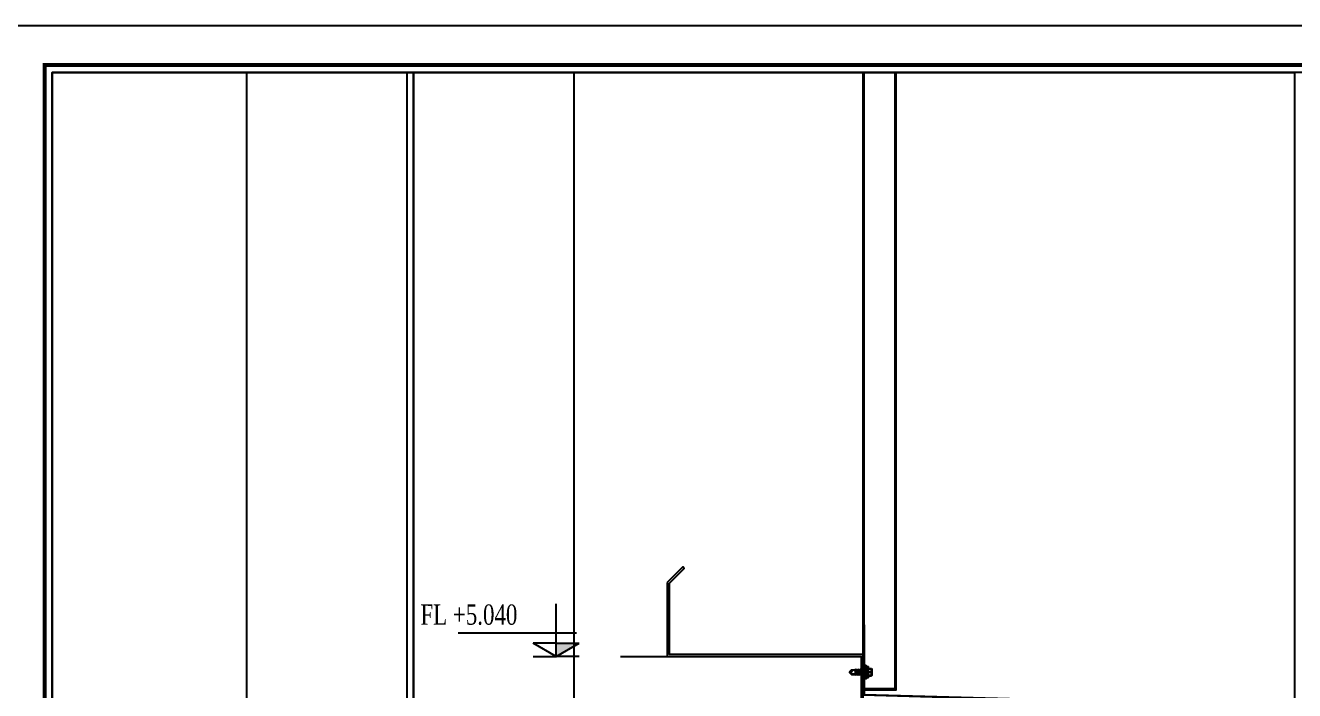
# Model space of a CAD drawing. Header units: inches. Extents: x 315041 to 662841, y -45540 to -35018.
# Drawn here: x 333179.6 to 333470.4, y -37371.4 to -37218.9 of the extents above; entities that cross this region are included whole.
import ezdxf

# ---------------------------------------------------------------- set-up
doc = ezdxf.new("R2010")
doc.units = ezdxf.units.IN
doc.header["$MEASUREMENT"] = 0
doc.linetypes.add('CENTER2', pattern=[28.575, 19.05, -3.175, 3.175, -3.175])
for name, color, linetype in [('2', 2, 'Continuous'), ('250', 250, 'Continuous'), ('3', 3, 'Continuous'), ('7', 7, 'Continuous'), ('8', 8, 'Continuous'), ('BAO KHUNG', 31, 'Continuous'), ('flashing', 6, 'Continuous'), ('STRUCTURE', 1, 'Continuous')]:
    doc.layers.add(name, color=color, linetype=linetype)
doc.styles.add('vntimeh.shx', font='vntimeh.shx', dxfattribs={"width": 0.8, "bigfont": 'bigfont.shx'})

# ---------------------------------------------------------------- blocks, each defined once
blk = doc.blocks.new('A$C75D82031')
at = {"layer": '2', "color": 157, "linetype": 'Continuous'}
blk.add_lwpolyline([(0, 420), (594, 420), (594, 0), (0, 0)], close=True, dxfattribs=at)
at = {"layer": '7', "color": 147, "linetype": 'Continuous'}
blk.add_lwpolyline([(12.33, 57.61), (581.67, 57.61), (581.67, 409.19), (12.33, 409.19)], close=True, dxfattribs=at)
at = {"layer": 'BAO KHUNG', "color": 167, "linetype": 'Continuous', "const_width": 0.871}
blk.add_lwpolyline([(10.59, 9.07), (583.41, 9.07), (583.41, 410.93), (10.59, 410.93)], close=True, dxfattribs=at)
blk = doc.blocks.new('Short_Self_drilling')
at = {"layer": 'STRUCTURE', "color": 1, "linetype": 'Continuous'}
for p, q in [((6.4, 1.7), (-6.4, 1.7)), ((5.1, 3.8), (-5.1, 3.8)), ((-2.6, 2.9), (-5.1, 2.9)), ((-3.4, 3.8), (-3.4, 6.8)), ((3, 7.2), (-3, 7.2)), ((2.6, 2.9), (-2.6, 2.9)), ((-2.1, 2.8), (-2.1, 2.9)), ((6.3, 0), (0, 0)), ((2.2, 2.8), (2.2, 2.9)), ((2.2, -0.5), (2.2, 0)), ((5.1, 2.9), (2.6, 2.9)), ((3.4, 3.8), (3.4, 6.8)), ((3, -1.2), (-2.7, -0.2)), ((3, -2.7), (-2.7, -1.8)), ((3, -4.2), (-2.7, -3.3)), ((3, -5.8), (-2.7, -4.8)), ((3, -7.3), (-2.7, -6.3)), ((-1.9, -8), (-2.7, -7.9)), ((-2.1, -1.4), (-2.1, -0.9)), ((-2.1, -2.9), (-2.1, -2.4)), ((-2.1, -4.4), (-2.1, -3.9)), ((-2.1, -6), (-2.1, -5.4)), ((-2.1, -7.5), (-2.1, -7)), ((-2.1, -12.3), (-2.1, -8.5)), ((3, -8.8), (-1.1, -8.1)), ((2.1, -12.3), (2.1, -9.1)), ((2.2, -2), (2.2, -1.5)), ((2.2, -3.6), (2.2, -3)), ((2.2, -5.1), (2.2, -4.6)), ((2.2, -6.6), (2.2, -6.1)), ((2.2, -8.1), (2.2, -7.6))]:
    blk.add_line(p, q, dxfattribs=at)
blk.add_lwpolyline([(6.4, 1.3), (6.4, 1.7), (2.1, 2.8), (-2.1, 2.8), (-6.4, 1.7), (-6.4, 1.3)], close=True, dxfattribs=at)
for points in [[(-6.4, 1.3, -0.088869), (-6.3, 0), (0, 0)], [(-0.1, 3.8), (-0.3, 6.2, 0.338878), (-3.1, 6.2), (-3.3, 3.8)], [(3.3, 3.8), (3.1, 6.2, 0.338878), (0.3, 6.2), (0.1, 3.8)], [(-0.1, -14), (-1, -12.2, -0.148657), (-1.4, -11.2), (-2, -7.7, -0.815006), (-1.2, -7.8, 0.150833), (-0.8, -8.7)], [(2.1, -12.3), (1.7, -11.7, 0.52242), (0.9, -11.7), (-0.2, -14.2)], [(2.1, -12.3), (0.2, -14.2, -0.333596), (-0.2, -14.2), (-2.1, -12.3)]]:
    blk.add_lwpolyline(points, format="xyb", dxfattribs=at)
for points in [[(3, -1.2), (2.2, -1.5), (-2.1, -0.8), (-2.7, -0.2), (-2.4, 0)], [(3, -2.7), (2.2, -3), (-2.1, -2.4), (-2.7, -1.8), (-2.1, -1.4), (2.2, -2), (3, -2.7)], [(3, -4.2), (2.2, -4.6), (-2.1, -3.9), (-2.7, -3.3), (-2.1, -2.9), (2.2, -3.6), (3, -4.2)], [(3, -5.8), (2.2, -6.1), (-2.1, -5.4), (-2.7, -4.8), (-2.1, -4.4), (2.2, -5.1), (3, -5.8)], [(3, -7.3), (2.2, -7.6), (-2.1, -7), (-2.7, -6.3), (-2.1, -6), (2.2, -6.6), (3, -7.3)], [(-1.8, -8.5), (-2.1, -8.5), (-2.7, -7.9), (-2.1, -7.5), (-1.8, -7.5)], [(-1.3, -7.6), (2.2, -8.1), (3, -8.8)], [(-1.2, 0), (2.2, -0.5), (3, -1.2)], [(3, -8.8), (2.2, -9.1), (-0.8, -8.7)]]:
    blk.add_lwpolyline(points, dxfattribs=at)
for centre, radius, start, end in [((-5, 3.3), 0.455, 109.7949, 250.2674), ((-3, 6.8), 0.429, 90.0311, 180.0311), ((3, 6.8), 0.429, 0.0311, 90.0311), ((5.1, 3.3), 0.435, 279.7276, 80.3347), ((10, 0.2), 3.74, 162.2963, 182.6103)]:
    blk.add_arc(centre, radius, start, end, dxfattribs=at)
blk = doc.blocks.new('cos')
at = {"color": 8}
for p, q in [((0, 0), (0, 7.82)), ((0, 1.99), (-3.39, 1.99)), ((0, 0), (-3.39, 1.99)), ((-3, 3.49), (14.52, 3.49)), ((0, 1.99), (3.39, 1.99)), ((0, 0), (3.39, 1.99))]:
    blk.add_line(p, q, dxfattribs=at)
at = {"color": 4}
for p in [(-3.39, 0), (3.39, 0)]:
    blk.add_line(p, (0, 0), dxfattribs=at)
at = {"color": 8}
blk.add_solid([(0, 0), (-3.39, 1.99), (0, 1.99)], dxfattribs=at)
at = {"layer": '3', "color": 3, "style": 'vntimeh.shx', "width": 0.75}
blk.add_attdef('DSD', (1.32, 4.73), '', height=3, dxfattribs=at)

msp = doc.modelspace()

# ---------------------------------------------------------------- linework, layer by layer
at = {"color": 8, "linetype": 'CENTER2'}
msp.add_line((333315.936, -37363.5634), (333331.4056, -37363.5634), dxfattribs=at)
at = {"color": 8}
for points in [[(333185.7734, -37229.7343), (333470.4423, -37229.7343), (333470.4423, -37581.3141), (333185.7734, -37581.3141)], [(333267.079, -37229.7343), (333268.579, -37229.7343), (333268.579, -37581.3141), (333267.079, -37581.3141)]]:
    msp.add_lwpolyline(points, close=True, dxfattribs=at)
at = {"color": 94}
msp.add_lwpolyline([(333326.6989, -37346.5634), (333326.6989, -37363.5634), (333371.099, -37363.5634), (333371.099, -37379.8916), (333367.7026, -37383.288), (333368.0385, -37383.6239), (333371.574, -37380.0884), (333371.574, -37363.0884), (333327.1739, -37363.0884), (333327.1739, -37346.7601), (333330.5703, -37343.3637), (333330.2344, -37343.0278)], close=True, dxfattribs=at)
at = {"layer": '3'}
for points in [[(333379.0738, -37229.7343), (333379.0738, -37371.2323), (333371.574, -37371.2323), (333371.574, -37229.7343)], [(333378.8238, -37229.7343), (333378.8238, -37370.9823), (333371.824, -37370.9823), (333371.824, -37229.7343)]]:
    msp.add_lwpolyline(points, dxfattribs=at)
at = {"layer": '8'}
for p, q in [((333230.329, -37581.3141), (333230.329, -37229.7343)), ((333267.079, -37581.3141), (333267.079, -37229.7343)), ((333268.579, -37581.3141), (333268.579, -37229.7343)), ((333305.329, -37581.3141), (333305.329, -37229.7343))]:
    msp.add_line(p, q, dxfattribs=at)
at = {"layer": 'flashing'}
msp.add_lwpolyline([(333371.7989, -37356.3011), (333371.7989, -37372.2413), (333421.7239, -37373.5971), (333424.5959, -37381.7772), (333424.3651, -37381.8639), (333421.5355, -37373.8295), (333371.5489, -37372.4428), (333371.5489, -37356.3011)], close=True, dxfattribs=at)

# ---------------------------------------------------------------- block references
at = {"color": 1}
msp.add_blockref('A$C75D82031', (333173.4423, -37638.9242), dxfattribs=at)
at = {"color": 1, "extrusion": (0, 0, -1), "xscale": 0.2399999999601273, "yscale": 0.2400000000488944, "zscale": -0.2399999999999999, "rotation": 89.96887255635626}
msp.add_blockref('Short_Self_drilling', (-333371.8332, -37367.1306), dxfattribs=at)
at = {"layer": '250'}
ref = msp.add_blockref('cos', (333301.2286, -37363.5634), dxfattribs=dict(at, xscale=-1.544952392578125, yscale=1.544952392578125, zscale=1.544952392578125))
ref.add_attrib('DSD', ' FL +5.040', (333268.8167, -37356.2577), dxfattribs={"layer": '3', "color": 3, "height": 4.63486, "style": 'vntimeh.shx', "width": 0.75})

doc.saveas('drawing.dxf')
